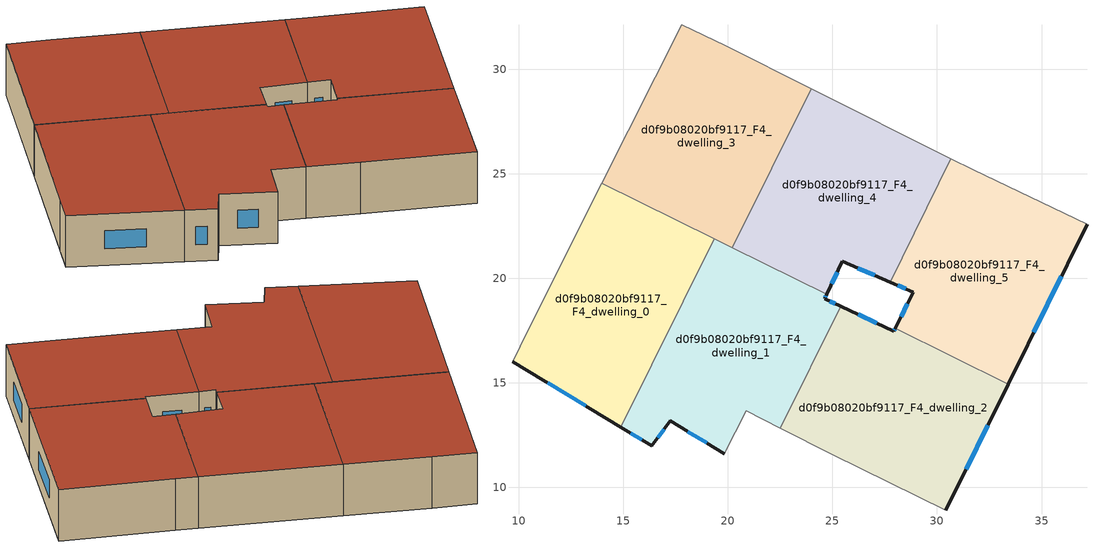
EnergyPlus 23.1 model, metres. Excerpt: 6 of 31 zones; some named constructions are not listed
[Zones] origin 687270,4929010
d0f9b08020bf9117_F4_dwelling_0
 floor to d0f9b08020bf9117_F3_dwelling_0 (EU_floor_Construction): 19.34,21.89 14.89,12.88 9.7,16.02 10.43,17.49 13.98,24.54 z12
 wall outside (EU_wall_Construction): 9.7,16.02 14.89,12.88 z12:15
 wall to d0f9b08020bf9117_F4_dwelling_1 (EU_wall_Construction): 14.89,12.88 19.34,21.89 z12:15
 wall adiabatic (EU_wall_Construction): 13.98,24.54 10.43,17.49 9.7,16.02 z12:15
 wall to d0f9b08020bf9117_F4_dwelling_3 (EU_wall_Construction): 19.34,21.89 13.98,24.54 z12:15
 window (EU_Window_Construction): 11.39,15 13.2,13.9 z12.98:14.02
 roof outside (EU_roof_Construction): 14.89,12.88 19.34,21.89 13.98,24.54 10.43,17.49 9.7,16.02 z15
d0f9b08020bf9117_F4_dwelling_1
 floor to d0f9b08020bf9117_F3_dwelling_1 (EU_floor_Construction): 24.72,19.23 24.62,19.03 25.4,18.67 22.51,12.83 20.88,13.66 19.82,11.62 17.25,13.18 16.35,11.99 14.89,12.88 19.34,21.89 z12
 wall outside (EU_wall_Construction): 25.4,18.67 24.62,19.03 24.72,19.23 / 14.89,12.88 16.35,11.99 17.25,13.18 19.82,11.62 z12:15
 wall to d0f9b08020bf9117_F4_dwelling_2 (EU_wall_Construction): 22.51,12.83 25.4,18.67 z12:15
 wall adiabatic (EU_wall_Construction): 19.82,11.62 20.88,13.66 22.51,12.83 z12:15
 wall to d0f9b08020bf9117_F4_dwelling_4 (EU_wall_Construction): 24.72,19.23 20.22,21.46 z12:15
 wall to d0f9b08020bf9117_F4_dwelling_3 (EU_wall_Construction): 20.22,21.46 19.34,21.89 z12:15
 window (EU_Window_Construction): 24.65,19.1 24.69,19.17 / 25.15,18.79 24.88,18.91 / 18.09,12.68 18.99,12.13 / 16.65,12.38 16.96,12.8 / 15.36,12.59 15.88,12.28 z12.98:14.02
 roof outside (EU_roof_Construction): 22.51,12.83 25.4,18.67 24.62,19.03 24.72,19.23 19.34,21.89 14.89,12.88 16.35,11.99 17.25,13.18 19.82,11.62 20.88,13.66 z15
d0f9b08020bf9117_F4_dwelling_2
 floor to d0f9b08020bf9117_F3_dwelling_2 (EU_floor_Construction): 33.4,14.94 30.42,8.92 25.02,11.55 22.51,12.83 25.4,18.67 27.94,17.47 28.01,17.61 z12
 wall outside (EU_wall_Construction): 30.42,8.92 33.4,14.94 / 28.01,17.61 27.94,17.47 25.4,18.67 z12:15
 wall adiabatic (EU_wall_Construction): 22.51,12.83 25.02,11.55 30.42,8.92 z12:15
 wall to d0f9b08020bf9117_F4_dwelling_5 (EU_wall_Construction): 33.4,14.94 28.01,17.61 z12:15
 window (EU_Window_Construction): 31.39,10.88 32.43,12.98 / 27.12,17.86 26.23,18.28 / 27.99,17.56 27.96,17.52 z12.98:14.02
 roof outside (EU_roof_Construction): 30.42,8.92 33.4,14.94 28.01,17.61 27.94,17.47 25.4,18.67 22.51,12.83 25.02,11.55 z15
d0f9b08020bf9117_F4_dwelling_3
 floor to d0f9b08020bf9117_F3_dwelling_3 (EU_floor_Construction): 23.98,29.07 20.22,21.46 13.98,24.54 17.79,32.11 19.9,31.12 z12
 wall adiabatic (EU_wall_Construction): 23.98,29.07 19.9,31.12 17.79,32.11 13.98,24.54 z12:15
 wall to d0f9b08020bf9117_F4_dwelling_4 (EU_wall_Construction): 20.22,21.46 23.98,29.07 z12:15
 roof outside (EU_roof_Construction): 20.22,21.46 23.98,29.07 19.9,31.12 17.79,32.11 13.98,24.54 z15
d0f9b08020bf9117_F4_dwelling_4
 floor to d0f9b08020bf9117_F3_dwelling_4 (EU_floor_Construction): 30.67,25.72 27.76,19.82 25.47,20.81 24.72,19.23 20.22,21.46 23.98,29.07 z12
 wall outside (EU_wall_Construction): 24.72,19.23 25.47,20.81 27.76,19.82 z12:15
 wall adiabatic (EU_wall_Construction): 30.67,25.72 23.98,29.07 z12:15
 wall to d0f9b08020bf9117_F4_dwelling_5 (EU_wall_Construction): 27.76,19.82 30.67,25.72 z12:15
 window (EU_Window_Construction): 24.96,19.75 25.23,20.3 / 26.22,20.49 27.01,20.15 z12.98:14.02
 roof outside (EU_roof_Construction): 27.76,19.82 30.67,25.72 23.98,29.07 20.22,21.46 24.72,19.23 25.47,20.81 z15
d0f9b08020bf9117_F4_dwelling_5
 floor to d0f9b08020bf9117_F3_dwelling_5 (EU_floor_Construction): 37.17,22.58 33.4,14.94 28.01,17.61 28.86,19.34 27.76,19.82 30.67,25.72 31.73,25.18 z12
 wall outside (EU_wall_Construction): 27.76,19.82 28.86,19.34 28.01,17.61 / 33.4,14.94 37.17,22.58 z12:15
 wall adiabatic (EU_wall_Construction): 37.17,22.58 31.73,25.18 30.67,25.72 z12:15
 window (EU_Window_Construction): 28.58,18.78 28.29,18.17 / 28.12,19.67 28.5,19.5 / 34.62,17.43 35.95,20.1 z12.98:14.02
 roof outside (EU_roof_Construction): 33.4,14.94 37.17,22.58 31.73,25.18 30.67,25.72 27.76,19.82 28.86,19.34 28.01,17.61 z15
[HVACTEMPLATE:THERMOSTAT] Constant Heating Setpoint=20; Constant Cooling Setpoint=50
EU_HeatOnly_d0f9b08020bf9117_F0_dwelling_0; EU_HeatOnly_d0f9b08020bf9117_F0_dwelling_1; EU_HeatOnly_d0f9b08020bf9117_F0_dwelling_2; EU_HeatOnly_d0f9b08020bf9117_F0_dwelling_3; EU_HeatOnly_d0f9b08020bf9117_F0_dwelling_4; EU_HeatOnly_d0f9b08020bf9117_F0_dwelling_5; EU_HeatOnly_d0f9b08020bf9117_F0_dwelling_6; EU_HeatOnly_d0f9b08020bf9117_F1_dwelling_0; EU_HeatOnly_d0f9b08020bf9117_F1_dwelling_1; EU_HeatOnly_d0f9b08020bf9117_F1_dwelling_2; EU_HeatOnly_d0f9b08020bf9117_F1_dwelling_3; EU_HeatOnly_d0f9b08020bf9117_F1_dwelling_4; EU_HeatOnly_d0f9b08020bf9117_F1_dwelling_5; EU_HeatOnly_d0f9b08020bf9117_F2_dwelling_0; EU_HeatOnly_d0f9b08020bf9117_F2_dwelling_1; EU_HeatOnly_d0f9b08020bf9117_F2_dwelling_2; EU_HeatOnly_d0f9b08020bf9117_F2_dwelling_3; EU_HeatOnly_d0f9b08020bf9117_F2_dwelling_4; EU_HeatOnly_d0f9b08020bf9117_F2_dwelling_5; EU_HeatOnly_d0f9b08020bf9117_F3_dwelling_0; EU_HeatOnly_d0f9b08020bf9117_F3_dwelling_1; EU_HeatOnly_d0f9b08020bf9117_F3_dwelling_2; EU_HeatOnly_d0f9b08020bf9117_F3_dwelling_3; EU_HeatOnly_d0f9b08020bf9117_F3_dwelling_4; EU_HeatOnly_d0f9b08020bf9117_F3_dwelling_5; EU_HeatOnly_d0f9b08020bf9117_F4_dwelling_0; EU_HeatOnly_d0f9b08020bf9117_F4_dwelling_1; EU_HeatOnly_d0f9b08020bf9117_F4_dwelling_2; EU_HeatOnly_d0f9b08020bf9117_F4_dwelling_3; EU_HeatOnly_d0f9b08020bf9117_F4_dwelling_4; EU_HeatOnly_d0f9b08020bf9117_F4_dwelling_5
[SCHEDULE:CONSTANT]
Name | Hourly Value
EU_AlwaysOn | 1
EU_CoolingOff | 0
[SCHEDULE:FILE] Column Number=1; Rows to Skip at Top=0; Number of Hours of Data=8760; Column Separator=Comma; Interpolate to Timestep=No; Minutes per Item=60; Adjust Schedule for Daylight Savings=Yes
Name | File
EU_Step8_GainSchedule_d0f9b08020bf9117_F4_dwelling_0_f000 | ../../schedules/d0f9b08020bf9117/d0f9b08020bf9117_F4_dwelling_0_f000_gain.csv
EU_Step8_GainSchedule_d0f9b08020bf9117_F4_dwelling_1_f000 | ../../schedules/d0f9b08020bf9117/d0f9b08020bf9117_F4_dwelling_1_f000_gain.csv
EU_Step8_GainSchedule_d0f9b08020bf9117_F4_dwelling_2_f000 | ../../schedules/d0f9b08020bf9117/d0f9b08020bf9117_F4_dwelling_2_f000_gain.csv
EU_Step8_GainSchedule_d0f9b08020bf9117_F4_dwelling_3_f000 | ../../schedules/d0f9b08020bf9117/d0f9b08020bf9117_F4_dwelling_3_f000_gain.csv
EU_Step8_GainSchedule_d0f9b08020bf9117_F4_dwelling_4_f000 | ../../schedules/d0f9b08020bf9117/d0f9b08020bf9117_F4_dwelling_4_f000_gain.csv
EU_Step8_GainSchedule_d0f9b08020bf9117_F4_dwelling_5_f000 | ../../schedules/d0f9b08020bf9117/d0f9b08020bf9117_F4_dwelling_5_f000_gain.csv
